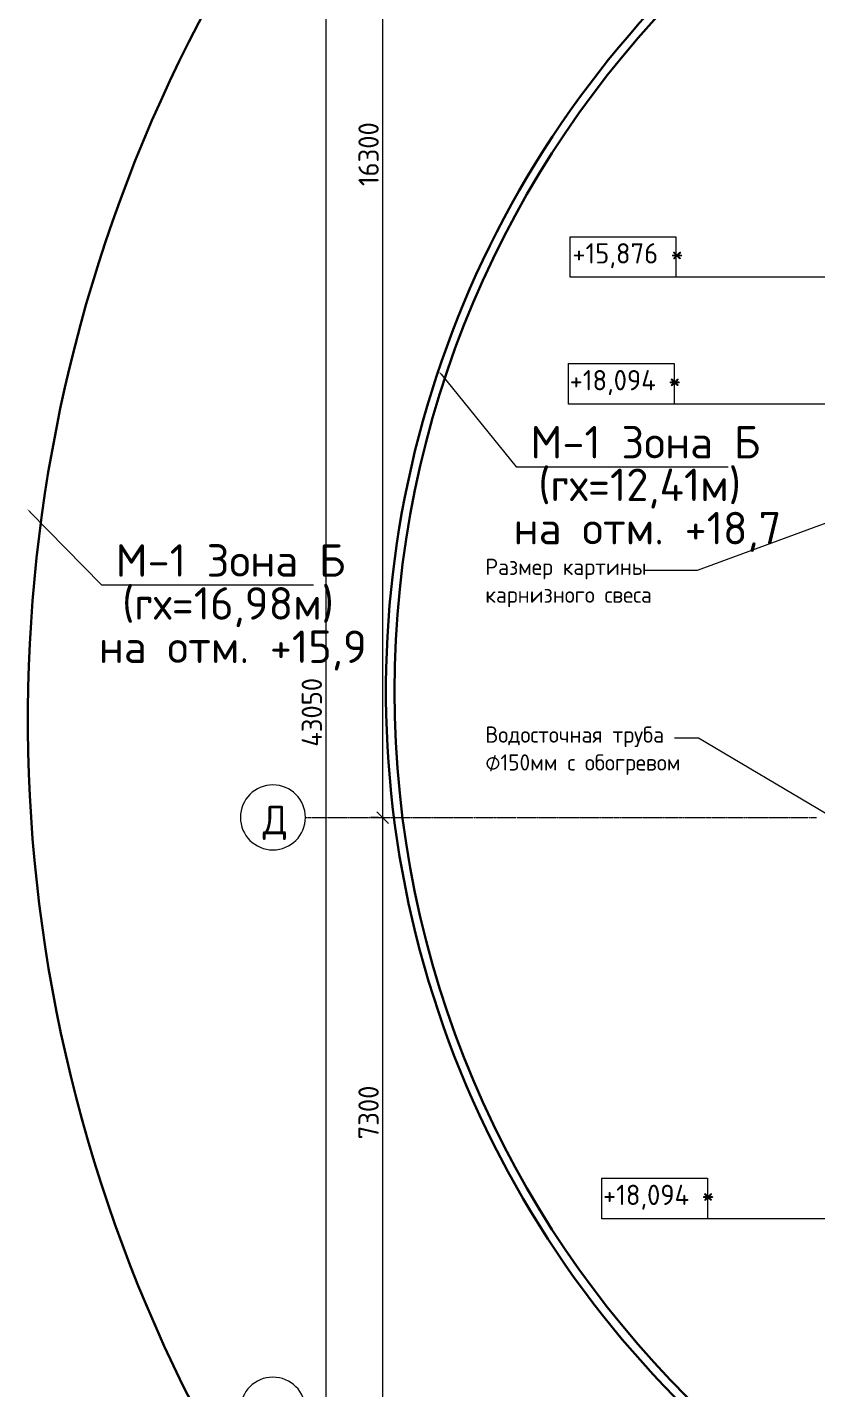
# Model space of a CAD drawing. Header units: millimetres. Extents: x -42533 to 645315, y 3457 to 82611.
# Drawn here: x 526450 to 536172, y 25284 to 42060 of the extents above; entities that cross this region are included whole.
import ezdxf

# ---------------------------------------------------------------- set-up
doc = ezdxf.new("R2010")
doc.units = ezdxf.units.MM
for name, color, linetype, true_color in [('PDF _!ЭОМ.Молниезащита', 7, 'Continuous', 0x954a95), ('PDF _Аннотация', 7, 'Continuous', 0xbababa), ('PDF _Оси', 7, 'Continuous', 0xbababa), ('PDF _Отметки', 7, 'Continuous', 0xbababa), ('PDF _Размеры', 7, 'Continuous', 0xbababa)]:
    doc.layers.add(name, color=color, linetype=linetype, true_color=true_color)
doc.layers.add('PDF _0', color=7, linetype='Continuous')
doc.layers.add('PDF _Текст', color=7, linetype='Continuous')
doc.styles.add('PDF GOST Common', font='GOST_Common.ttf')
doc.styles.add('PDF ISOCPEUR', font='isocpeur.ttf')

msp = doc.modelspace()

# ---------------------------------------------------------------- linework, layer by layer
at = {"layer": 'PDF _!ЭОМ.Молниезащита', "color": 1, "lineweight": 30}
msp.add_lwpolyline([(530141.9, 44639, 0.2349416), (527196, 28346.6, 0.2349874), (538409.8, 16168)], format="xyb", dxfattribs=at)
at = {"layer": 'PDF _!ЭОМ.Молниезащита', "lineweight": 30}
msp.add_lwpolyline([(534124, 42260.2, 0.2556889), (531285, 30685.2, 0.2557621), (539501.6, 22054.6)], format="xyb", dxfattribs=at)
at = {"layer": 'PDF _!ЭОМ.Молниезащита', "lineweight": 5}
for points in [[(531545.1, 37784.2), (532472.7, 36644.9), (535081.6, 36644.9)], [(526483.9, 36090.1), (527364.8, 35187.9), (529973.8, 35187.9)]]:
    msp.add_lwpolyline(points, dxfattribs=at)
at = {"layer": 'PDF _!ЭОМ.Молниезащита', "color": 116, "lineweight": 30, "true_color": 0x136734}
msp.add_circle((543274.8, 33878.4), 12301.6, dxfattribs=at)
at = {"layer": 'PDF _!ЭОМ.Молниезащита', "transparency": 33554559}
for points in [[(531540.9, 37780), (531515.5, 37822.3), (531553.6, 37788.4)], [(526479.6, 36081.6), (526450, 36123.9), (526492.4, 36094.3)]]:
    msp.add_solid(points, dxfattribs=at)
at = {"layer": 'PDF _0', "color": 8, "lineweight": 20}
msp.add_lwpolyline([(530753.1, 32392.6), (530897.1, 32248.6)], close=True, dxfattribs=at)
at = {"layer": 'PDF _Аннотация', "color": 8, "lineweight": 20}
for points in [[(533137.6, 38978.6), (533137.6, 39478.3), (534437.9, 39478.3), (534437.9, 38978.6)], [(533116.4, 37415.7), (533116.4, 37915.5), (534416.7, 37915.5), (534416.7, 37415.7)], [(533527.3, 27378), (533527.3, 27877.7), (534827.5, 27877.7), (534827.5, 27378)]]:
    msp.add_lwpolyline(points, close=True, dxfattribs=at)
at = {"layer": 'PDF _Аннотация', "color": 8, "lineweight": 9}
for points in [[(536966.4, 36200.2), (534700.5, 35365.8), (534306.6, 35365.8), (534052.4, 35365.8)], [(536297.2, 32363), (534717.4, 33299), (534459, 33299), (534420.9, 33299)]]:
    msp.add_lwpolyline(points, dxfattribs=at)
at = {"layer": 'PDF _Оси', "color": 8, "lineweight": 20}
for points in [[(529475.5, 32724.2, 1), (529475.5, 31923.7, 1)], [(529475.5, 25426.4, 1), (529475.5, 24625.9, 1)]]:
    msp.add_lwpolyline(points, format="xyb", close=True, dxfattribs=at)
at = {"layer": 'PDF _Оси', "color": 8, "lineweight": 9}
for points in [[(529884.9, 32320.6), (529893.3, 32320.6)], [(529897.6, 32320.6), (529897.6, 32320.6)], [(529901.8, 32320.6), (529918.8, 32320.6)], [(529923, 32320.6), (529944.2, 32320.6)], [(529948.4, 32320.6), (529969.6, 32320.6)], [(529973.8, 32320.6), (529995, 32320.6)], [(529999.2, 32320.6), (530020.4, 32320.6)], [(530024.6, 32320.6), (530045.8, 32320.6)], [(530050, 32320.6), (530071.2, 32320.6)], [(530075.5, 32320.6), (530096.6, 32320.6)], [(530100.9, 32320.6), (530122, 32320.6)], [(530126.3, 32320.6), (530143.2, 32320.6)], [(530147.5, 32320.6), (530147.5, 32320.6)], [(530151.7, 32320.6), (530168.6, 32320.6)], [(530172.9, 32320.6), (530194, 32320.6)], [(530198.3, 32320.6), (530219.5, 32320.6)], [(530223.7, 32320.6), (530244.9, 32320.6)], [(530249.1, 32320.6), (530270.3, 32320.6)], [(530274.5, 32320.6), (530295.7, 32320.6)], [(530299.9, 32320.6), (530321.1, 32320.6)], [(530325.3, 32320.6), (530346.5, 32320.6)], [(530350.8, 32320.6), (530371.9, 32320.6)], [(530376.2, 32320.6), (530393.1, 32320.6)], [(530397.3, 32320.6), (530397.3, 32320.6)], [(530401.6, 32320.6), (530418.5, 32320.6)], [(530422.8, 32320.6), (530422.8, 32320.6)], [(530427, 32320.6), (530443.9, 32320.6)], [(530448.2, 32320.6), (530469.3, 32320.6)], [(530473.6, 32320.6), (530494.8, 32320.6)], [(530499, 32320.6), (530520.2, 32320.6)], [(530524.4, 32320.6), (530545.6, 32320.6)], [(530549.8, 32320.6), (530571, 32320.6)], [(530575.2, 32320.6), (530596.4, 32320.6)], [(530600.6, 32320.6), (530621.8, 32320.6)], [(530626.1, 32320.6), (530643, 32320.6)], [(530647.2, 32320.6), (530647.2, 32320.6)], [(530651.5, 32320.6), (530668.4, 32320.6)], [(530672.6, 32320.6), (530672.6, 32320.6)], [(530676.9, 32320.6), (530693.8, 32320.6)], [(530698.1, 32320.6), (530719.2, 32320.6)], [(530723.5, 32320.6), (530744.6, 32320.6)], [(530748.9, 32320.6), (530770.1, 32320.6)], [(530774.3, 32320.6), (530795.5, 32320.6)], [(530799.7, 32320.6), (530820.9, 32320.6)], [(530825.1, 32320.6), (530846.3, 32320.6)], [(530850.5, 32320.6), (530871.7, 32320.6)], [(530875.9, 32320.6), (530897.1, 32320.6)], [(530901.4, 32320.6), (530918.3, 32320.6)], [(530922.5, 32320.6), (530922.5, 32320.6)], [(530926.8, 32320.6), (530943.7, 32320.6)], [(530947.9, 32320.6), (530969.1, 32320.6)], [(530973.4, 32320.6), (530994.5, 32320.6)], [(530998.8, 32320.6), (531019.9, 32320.6)], [(531024.2, 32320.6), (531045.4, 32320.6)], [(531049.6, 32320.6), (531070.8, 32320.6)], [(531075, 32320.6), (531096.2, 32320.6)], [(531100.4, 32320.6), (531121.6, 32320.6)], [(531125.8, 32320.6), (531147, 32320.6)], [(531151.2, 32320.6), (531168.2, 32320.6)], [(531172.4, 32320.6), (531172.4, 32320.6)], [(531176.6, 32320.6), (531193.6, 32320.6)], [(531197.8, 32320.6), (531197.8, 32320.6)], [(531202.1, 32320.6), (531219, 32320.6)], [(531223.2, 32320.6), (531244.4, 32320.6)], [(531248.6, 32320.6), (531269.8, 32320.6)], [(531274.1, 32320.6), (531295.2, 32320.6)], [(531299.5, 32320.6), (531320.7, 32320.6)], [(531324.9, 32320.6), (531346.1, 32320.6)], [(531350.3, 32320.6), (531371.5, 32320.6)], [(531375.7, 32320.6), (531396.9, 32320.6)], [(531401.1, 32320.6), (531418.1, 32320.6)], [(531422.3, 32320.6), (531422.3, 32320.6)], [(531426.5, 32320.6), (531443.5, 32320.6)], [(531447.7, 32320.6), (531447.7, 32320.6)], [(531451.9, 32320.6), (531468.9, 32320.6)], [(531473.1, 32320.6), (531494.3, 32320.6)], [(531498.5, 32320.6), (531519.7, 32320.6)], [(531523.9, 32320.6), (531545.1, 32320.6)], [(531549.4, 32320.6), (531570.5, 32320.6)], [(531574.8, 32320.6), (531595.9, 32320.6)], [(531600.2, 32320.6), (531621.4, 32320.6)], [(531625.6, 32320.6), (531646.8, 32320.6)], [(531651, 32320.6), (531672.2, 32320.6)], [(531676.4, 32320.6), (531693.4, 32320.6)], [(531697.6, 32320.6), (531697.6, 32320.6)], [(531701.8, 32320.6), (531718.8, 32320.6)], [(531723, 32320.6), (531744.2, 32320.6)], [(531748.4, 32320.6), (531769.6, 32320.6)], [(531773.8, 32320.6), (531795, 32320.6)], [(531799.2, 32320.6), (531820.4, 32320.6)], [(531824.7, 32320.6), (531845.8, 32320.6)], [(531850.1, 32320.6), (531871.2, 32320.6)], [(531875.5, 32320.6), (531896.7, 32320.6)], [(531900.9, 32320.6), (531922.1, 32320.6)], [(531926.3, 32320.6), (531943.2, 32320.6)], [(531947.5, 32320.6), (531947.5, 32320.6)], [(531951.7, 32320.6), (531968.7, 32320.6)], [(531972.9, 32320.6), (531972.9, 32320.6)], [(531977.1, 32320.6), (531994.1, 32320.6)], [(531998.3, 32320.6), (532019.5, 32320.6)], [(532023.7, 32320.6), (532044.9, 32320.6)], [(532049.1, 32320.6), (532070.3, 32320.6)], [(532074.5, 32320.6), (532095.7, 32320.6)], [(532100, 32320.6), (532121.1, 32320.6)], [(532125.4, 32320.6), (532146.5, 32320.6)], [(532150.8, 32320.6), (532172, 32320.6)], [(532176.2, 32320.6), (532193.1, 32320.6)], [(532197.4, 32320.6), (532197.4, 32320.6)], [(532201.6, 32320.6), (532218.5, 32320.6)], [(532222.8, 32320.6), (532222.8, 32320.6)], [(532227, 32320.6), (532244, 32320.6)], [(532248.2, 32320.6), (532269.4, 32320.6)], [(532273.6, 32320.6), (532294.8, 32320.6)], [(532299, 32320.6), (532320.2, 32320.6)], [(532324.4, 32320.6), (532345.6, 32320.6)], [(532349.8, 32320.6), (532371, 32320.6)], [(532375.3, 32320.6), (532396.4, 32320.6)], [(532400.7, 32320.6), (532421.8, 32320.6)], [(532426.1, 32320.6), (532447.3, 32320.6)], [(532451.5, 32320.6), (532468.4, 32320.6)], [(532472.7, 32320.6), (532472.7, 32320.6)], [(532476.9, 32320.6), (532493.8, 32320.6)], [(532498.1, 32320.6), (532519.3, 32320.6)], [(532523.5, 32320.6), (532544.7, 32320.6)], [(532548.9, 32320.6), (532570.1, 32320.6)], [(532574.3, 32320.6), (532595.5, 32320.6)], [(532599.7, 32320.6), (532620.9, 32320.6)], [(532625.1, 32320.6), (532646.3, 32320.6)], [(532650.5, 32320.6), (532671.7, 32320.6)], [(532676, 32320.6), (532697.1, 32320.6)], [(532701.4, 32320.6), (532718.3, 32320.6)], [(532722.6, 32320.6), (532722.6, 32320.6)], [(532726.8, 32320.6), (532743.7, 32320.6)], [(532748, 32320.6), (532748, 32320.6)], [(532752.2, 32320.6), (532769.1, 32320.6)], [(532773.4, 32320.6), (532794.6, 32320.6)], [(532798.8, 32320.6), (532820, 32320.6)], [(532824.2, 32320.6), (532845.4, 32320.6)], [(532849.6, 32320.6), (532870.8, 32320.6)], [(532875, 32320.6), (532896.2, 32320.6)], [(532900.4, 32320.6), (532921.6, 32320.6)], [(532925.8, 32320.6), (532947, 32320.6)], [(532951.3, 32320.6), (532968.2, 32320.6)], [(532972.4, 32320.6), (532972.4, 32320.6)], [(532976.7, 32320.6), (532993.6, 32320.6)], [(532997.8, 32320.6), (532997.8, 32320.6)], [(533002.1, 32320.6), (533019, 32320.6)], [(533023.3, 32320.6), (533044.4, 32320.6)], [(533048.7, 32320.6), (533069.8, 32320.6)], [(533074.1, 32320.6), (533095.3, 32320.6)], [(533099.5, 32320.6), (533120.7, 32320.6)], [(533124.9, 32320.6), (533146.1, 32320.6)], [(533150.3, 32320.6), (533171.5, 32320.6)], [(533175.7, 32320.6), (533196.9, 32320.6)], [(533201.1, 32320.6), (533222.3, 32320.6)], [(533226.6, 32320.6), (533243.5, 32320.6)], [(533247.7, 32320.6), (533247.7, 32320.6)], [(533252, 32320.6), (533268.9, 32320.6)], [(533273.1, 32320.6), (533294.3, 32320.6)], [(533298.6, 32320.6), (533319.7, 32320.6)], [(533324, 32320.6), (533345.1, 32320.6)], [(533349.4, 32320.6), (533370.6, 32320.6)], [(533374.8, 32320.6), (533396, 32320.6)], [(533400.2, 32320.6), (533421.4, 32320.6)], [(533425.6, 32320.6), (533446.8, 32320.6)], [(533451, 32320.6), (533472.2, 32320.6)], [(533476.4, 32320.6), (533493.4, 32320.6)], [(533497.6, 32320.6), (533497.6, 32320.6)], [(533501.9, 32320.6), (533518.8, 32320.6)], [(533523, 32320.6), (533523, 32320.6)], [(533527.3, 32320.6), (533544.2, 32320.6)], [(533548.4, 32320.6), (533569.6, 32320.6)], [(533573.9, 32320.6), (533595, 32320.6)], [(533599.3, 32320.6), (533620.4, 32320.6)], [(533624.7, 32320.6), (533645.9, 32320.6)], [(533650.1, 32320.6), (533671.3, 32320.6)], [(533675.5, 32320.6), (533696.7, 32320.6)], [(533700.9, 32320.6), (533722.1, 32320.6)], [(533726.3, 32320.6), (533743.3, 32320.6)], [(533747.5, 32320.6), (533747.5, 32320.6)], [(533751.7, 32320.6), (533768.7, 32320.6)], [(533772.9, 32320.6), (533772.9, 32320.6)], [(533777.2, 32320.6), (533794.1, 32320.6)], [(533798.3, 32320.6), (533819.5, 32320.6)], [(533823.7, 32320.6), (533844.9, 32320.6)], [(533849.2, 32320.6), (533870.3, 32320.6)], [(533874.6, 32320.6), (533895.7, 32320.6)], [(533900, 32320.6), (533921.2, 32320.6)], [(533925.4, 32320.6), (533946.6, 32320.6)], [(533950.8, 32320.6), (533972, 32320.6)], [(533976.2, 32320.6), (533997.4, 32320.6)], [(534001.6, 32320.6), (534018.6, 32320.6)], [(534022.8, 32320.6), (534022.8, 32320.6)], [(534027, 32320.6), (534044, 32320.6)], [(534048.2, 32320.6), (534069.4, 32320.6)], [(534073.6, 32320.6), (534094.8, 32320.6)], [(534099, 32320.6), (534120.2, 32320.6)], [(534124.5, 32320.6), (534145.6, 32320.6)], [(534149.9, 32320.6), (534171, 32320.6)], [(534175.3, 32320.6), (534196.5, 32320.6)], [(534200.7, 32320.6), (534221.9, 32320.6)], [(534226.1, 32320.6), (534247.3, 32320.6)], [(534251.5, 32320.6), (534268.5, 32320.6)], [(534272.7, 32320.6), (534272.7, 32320.6)], [(534276.9, 32320.6), (534293.9, 32320.6)], [(534298.1, 32320.6), (534298.1, 32320.6)], [(534302.3, 32320.6), (534319.3, 32320.6)], [(534323.5, 32320.6), (534344.7, 32320.6)], [(534348.9, 32320.6), (534370.1, 32320.6)], [(534374.3, 32320.6), (534395.5, 32320.6)], [(534399.7, 32320.6), (534420.9, 32320.6)], [(534425.2, 32320.6), (534446.3, 32320.6)], [(534450.6, 32320.6), (534471.7, 32320.6)], [(534476, 32320.6), (534497.2, 32320.6)], [(534501.4, 32320.6), (534518.3, 32320.6)], [(534522.6, 32320.6), (534522.6, 32320.6)], [(534526.8, 32320.6), (534543.7, 32320.6)], [(534548, 32320.6), (534548, 32320.6)], [(534552.2, 32320.6), (534569.2, 32320.6)], [(534573.4, 32320.6), (534594.6, 32320.6)], [(534598.8, 32320.6), (534620, 32320.6)], [(534624.2, 32320.6), (534645.4, 32320.6)], [(534649.6, 32320.6), (534670.8, 32320.6)], [(534675, 32320.6), (534696.2, 32320.6)], [(534700.5, 32320.6), (534721.6, 32320.6)], [(534725.9, 32320.6), (534747, 32320.6)], [(534751.3, 32320.6), (534772.5, 32320.6)], [(534776.7, 32320.6), (534793.6, 32320.6)], [(534797.9, 32320.6), (534797.9, 32320.6)], [(534802.1, 32320.6), (534819, 32320.6)], [(534823.3, 32320.6), (534844.5, 32320.6)], [(534848.7, 32320.6), (534869.9, 32320.6)], [(534874.1, 32320.6), (534895.3, 32320.6)], [(534899.5, 32320.6), (534920.7, 32320.6)], [(534924.9, 32320.6), (534946.1, 32320.6)], [(534950.3, 32320.6), (534971.5, 32320.6)], [(534975.8, 32320.6), (534996.9, 32320.6)], [(535001.2, 32320.6), (535022.3, 32320.6)], [(535026.6, 32320.6), (535043.5, 32320.6)], [(535047.8, 32320.6), (535047.8, 32320.6)], [(535052, 32320.6), (535068.9, 32320.6)], [(535073.2, 32320.6), (535073.2, 32320.6)], [(535077.4, 32320.6), (535094.3, 32320.6)], [(535098.6, 32320.6), (535119.8, 32320.6)], [(535124, 32320.6), (535145.2, 32320.6)], [(535149.4, 32320.6), (535170.6, 32320.6)], [(535174.8, 32320.6), (535196, 32320.6)], [(535200.2, 32320.6), (535221.4, 32320.6)], [(535225.6, 32320.6), (535246.8, 32320.6)], [(535251.1, 32320.6), (535272.2, 32320.6)], [(535276.5, 32320.6), (535293.4, 32320.6)], [(535297.6, 32320.6), (535297.6, 32320.6)], [(535301.9, 32320.6), (535318.8, 32320.6)], [(535323.1, 32320.6), (535323.1, 32320.6)], [(535327.3, 32320.6), (535344.2, 32320.6)], [(535348.5, 32320.6), (535369.6, 32320.6)], [(535373.9, 32320.6), (535395.1, 32320.6)], [(535399.3, 32320.6), (535420.5, 32320.6)], [(535424.7, 32320.6), (535445.9, 32320.6)], [(535450.1, 32320.6), (535471.3, 32320.6)], [(535475.5, 32320.6), (535496.7, 32320.6)], [(535500.9, 32320.6), (535522.1, 32320.6)], [(535526.4, 32320.6), (535547.5, 32320.6)], [(535551.8, 32320.6), (535568.7, 32320.6)], [(535572.9, 32320.6), (535572.9, 32320.6)], [(535577.2, 32320.6), (535594.1, 32320.6)], [(535598.4, 32320.6), (535619.5, 32320.6)], [(535623.8, 32320.6), (535644.9, 32320.6)], [(535649.2, 32320.6), (535670.4, 32320.6)], [(535674.6, 32320.6), (535695.8, 32320.6)], [(535700, 32320.6), (535721.2, 32320.6)], [(535725.4, 32320.6), (535746.6, 32320.6)], [(535750.8, 32320.6), (535772, 32320.6)], [(535776.2, 32320.6), (535797.4, 32320.6)], [(535801.6, 32320.6), (535818.6, 32320.6)], [(535822.8, 32320.6), (535822.8, 32320.6)], [(535827.1, 32320.6), (535844, 32320.6)], [(535848.2, 32320.6), (535848.2, 32320.6)], [(535852.5, 32320.6), (535869.4, 32320.6)], [(535873.6, 32320.6), (535894.8, 32320.6)], [(535899.1, 32320.6), (535920.2, 32320.6)], [(535924.5, 32320.6), (535945.6, 32320.6)], [(535949.9, 32320.6), (535971.1, 32320.6)], [(535975.3, 32320.6), (535996.5, 32320.6)], [(536000.7, 32320.6), (536021.9, 32320.6)], [(536026.1, 32320.6), (536047.3, 32320.6)], [(536051.5, 32320.6), (536068.5, 32320.6)], [(536072.7, 32320.6), (536072.7, 32320.6)], [(536076.9, 32320.6), (536093.9, 32320.6)], [(536098.1, 32320.6), (536098.1, 32320.6)], [(536102.4, 32320.6), (536119.3, 32320.6)], [(536123.5, 32320.6), (536144.7, 32320.6)], [(536148.9, 32320.6), (536170.1, 32320.6)]]:
    msp.add_lwpolyline(points, dxfattribs=at)
at = {"layer": 'PDF _Отметки', "color": 8, "lineweight": 20}
for points in [[(536453.9, 38978.6), (535572.9, 38978.6), (533789.9, 38978.6)], [(537533.9, 37415.7), (534238.8, 37415.7), (533768.7, 37415.7)], [(537533.9, 27378), (534717.4, 27378), (534179.5, 27378)]]:
    msp.add_lwpolyline(points, dxfattribs=at)
at = {"layer": 'PDF _Размеры', "color": 8, "lineweight": 20}
for points in [[(530126.3, 55272), (530126.3, 11923.2)], [(530825.1, 48770.7), (530825.1, 32172.4)], [(530825.1, 32473.1), (530825.1, 24870.6)]]:
    msp.add_lwpolyline(points, dxfattribs=at)
msp.add_lwpolyline([(530676.9, 32320.6), (530774.3, 32320.6)], close=True, dxfattribs=at)

# ---------------------------------------------------------------- texts
at = {"layer": 'PDF _Текст', "color": 7, "char_height": 250.03, "attachment_point": 4, "rotation": 90, "style": 'PDF GOST Common'}
for s, insert in [('16300', (530653.3, 40102.5)), ('43050', (529954.4, 33194.4))]:
    msp.add_mtext(s, dxfattribs=dict(at, insert=insert))
at = {"layer": 'PDF _Текст', "color": 7, "attachment_point": 4}
for s, insert, char_height, style in [('+15,876 *', (533162.5, 39244.5), 250.03, 'PDF GOST Common'), ('+18,094 *', (533128.6, 37681.6), 250.03, 'PDF GOST Common'), ('М-1 Зона Б', (532645.8, 36946.8), 400.05, 'PDF ISOCPEUR'), ('(rх=12,41м)', (532743.2, 36375), 400.051, 'PDF ISOCPEUR'), ('на отм. +18,7', (532438.3, 35841.4), 400.051, 'PDF ISOCPEUR'), ('М-1 Зона Б', (527537.8, 35489.8), 400.05, 'PDF ISOCPEUR'), ('Размер картины', (532090.9, 35383.9), 200.023, 'PDF GOST Common'), ('(rх=16,98м)', (527618.2, 34913.8), 400.051, 'PDF ISOCPEUR'), ('карнизного свеса', (532090.9, 35040.8), 200.023, 'PDF GOST Common'), ('на отм. +15,9', (527330.2, 34380.1), 400.051, 'PDF ISOCPEUR'), ('Водосточная труба', (532090.9, 33316.9), 200.023, 'PDF GOST Common'), ('⌀150мм с обогревом', (532090.9, 32973.9), 200.023, 'PDF GOST Common'), ('Д', (529350.6, 32255.8), 350, 'PDF GOST Common'), ('+18,094 *', (533539.5, 27643.4), 250.03, 'PDF GOST Common')]:
    msp.add_mtext(s, dxfattribs=dict(at, insert=insert, char_height=char_height, style=style))
at = {"layer": 'PDF _Текст', "color": 8, "insert": (530653.3, 28357.4), "char_height": 250.03, "attachment_point": 4, "rotation": 90, "style": 'PDF GOST Common'}
msp.add_mtext('7300', dxfattribs=at)

doc.saveas('drawing.dxf')
